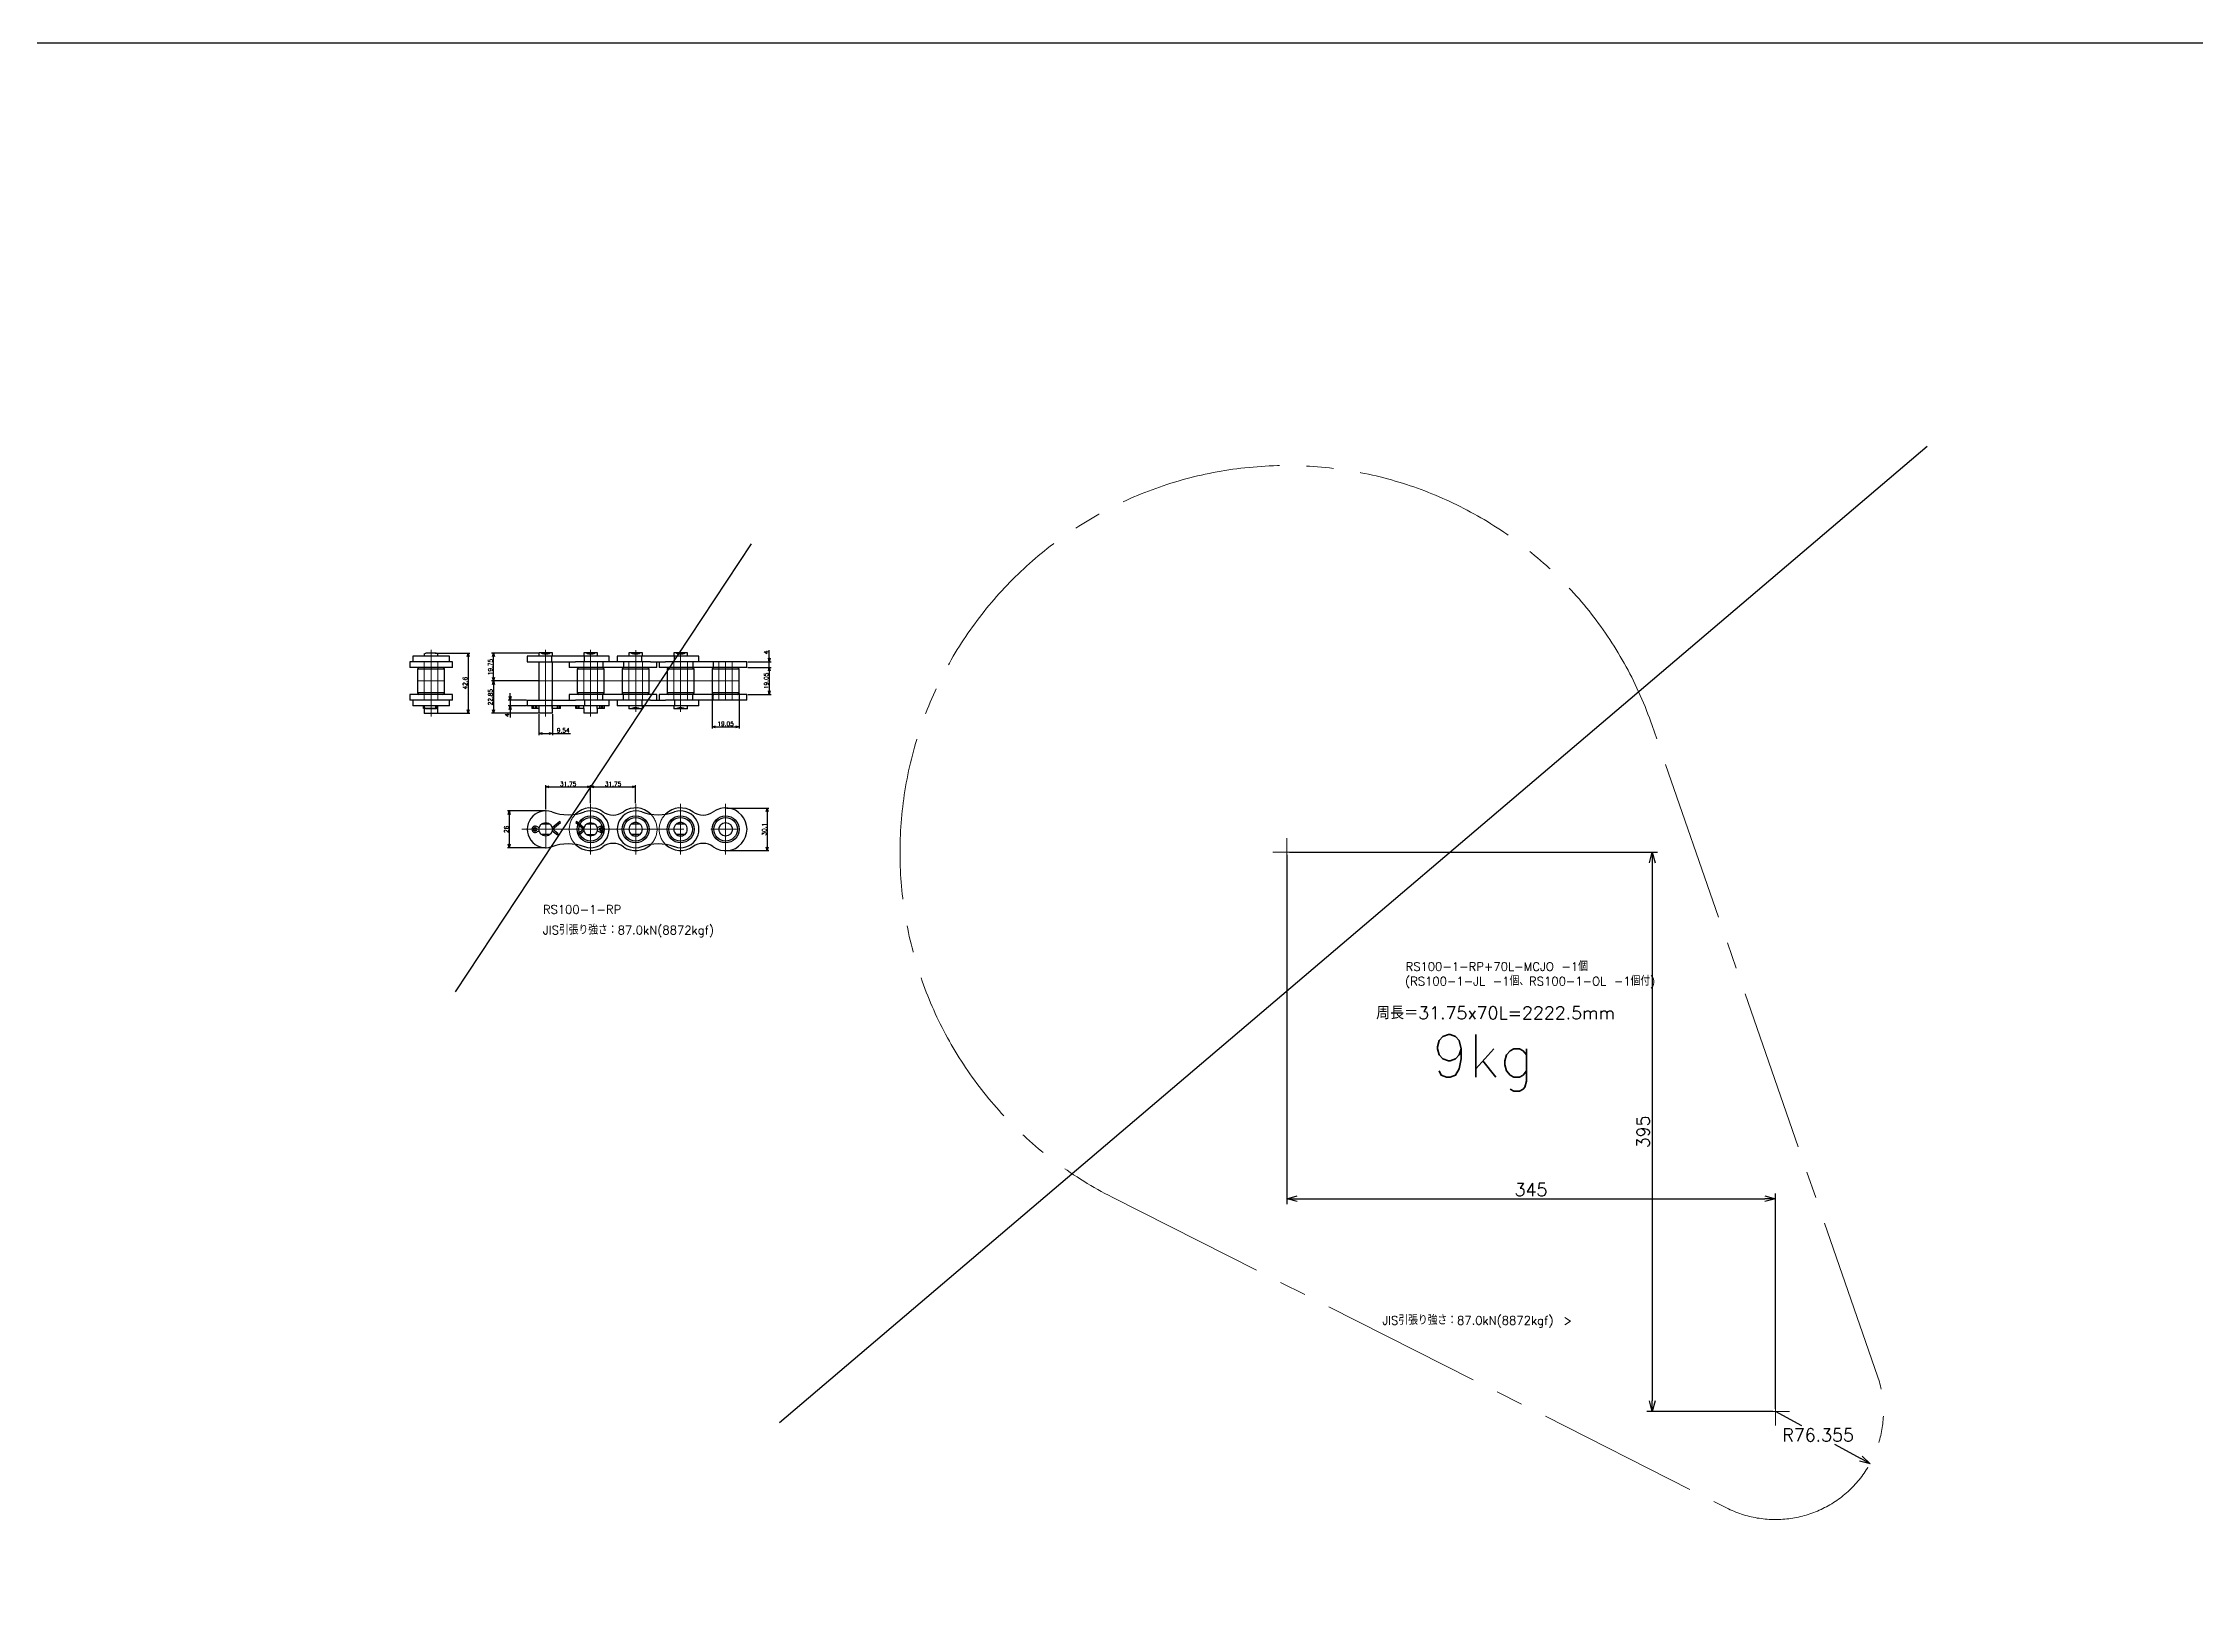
# Model space of a CAD drawing. Header units: millimetres. Extents: x -16130 to 36813, y -8099 to 27484.
# Drawn here: x -6603 to -5082, y 18422 to 19527 of the extents above; entities that cross this region are included whole.
import ezdxf

# ---------------------------------------------------------------- set-up
doc = ezdxf.new("R2010")
doc.units = ezdxf.units.MM
doc.header["$LTSCALE"] = 6
doc.header["$PDMODE"] = 99
doc.header["$PDSIZE"] = 1
doc.linetypes.add('CENTER2', pattern=[28.575, 19.05, -3.175, 3.175, -3.175])
doc.linetypes.add('HIDDEN', pattern=[9.525, 6.35, -3.175])
for name, color, linetype, lineweight in [('04_HIDDEN', 2, 'HIDDEN', 13), ('05_CENTER', 4, 'CENTER2', 13), ('08_DIM', 3, 'Continuous', 13)]:
    doc.layers.add(name, color=color, linetype=linetype, lineweight=lineweight)
doc.layers.add('10_DRAFT', color=8, linetype='Continuous', lineweight=0, plot=False)
doc.styles.add('KSS_TXT', font='txt.shx', dxfattribs={"bigfont": 'extfont2.shx'})
doc.dimstyles.new('KSS_DIM', dxfattribs={"dimtxt": 3, "dimasz": 2.5, "dimexe": 1.25, "dimexo": 0.625, "dimtad": 1, "dimdsep": 46, "dimtxsty": 'KSS_TXT', "dimblk": 'OPEN30', "dimcen": 0, "dimazin": 2, "dimtfac": 0.75, "dimtmove": 0, "dimatfit": 3, "dimldrblk": 'OPEN30', "dimfxl": 1, "dimtolj": 1, "dimarcsym": 0})
doc.dimstyles.new('KSS_DIM$4', dxfattribs={"dimtxt": 3, "dimasz": 2.5, "dimexe": 1.25, "dimexo": 0.625, "dimtad": 1, "dimtih": 1, "dimtoh": 1, "dimdsep": 46, "dimtxsty": 'KSS_TXT', "dimblk": 'OPEN30', "dimcen": 0, "dimse1": 1, "dimazin": 2, "dimtfac": 0.75, "dimtofl": 0, "dimtmove": 0, "dimatfit": 3, "dimldrblk": 'OPEN30', "dimfxl": 1, "dimtolj": 1, "dimarcsym": 0})

# ---------------------------------------------------------------- blocks, each defined once
blk = doc.blocks.new('_Open30')
at = {"color": 0, "linetype": 'ByBlock', "lineweight": -2}
for p, q in [((-1, 0.27), (0, 0)), ((0, 0), (-1, -0.27)), ((0, 0), (-1, 0))]:
    blk.add_line(p, q, dxfattribs=at)
blk = doc.blocks.new('*D1811')
at = {"layer": '08_DIM', "color": 0, "lineweight": -2, "transparency": 16777216}
for p, q in [((-5722.7, 18955.4), (-5462.8, 18955.4)), ((-5466.5, 18947.9), (-5466.5, 18567.9)), ((-5381.4, 18560.4), (-5470.3, 18560.4))]:
    blk.add_line(p, q, dxfattribs=at)
at = {"layer": 'Defpoints', "color": 0, "transparency": 16777216}
for p in [(-5724.6, 18955.4), (-5466.5, 18560.4), (-5379.6, 18560.4)]:
    blk.add_point(p, dxfattribs=at)
at = {"layer": '08_DIM', "color": 0, "lineweight": -2, "transparency": 16777216, "xscale": 7.5, "yscale": 7.5, "zscale": 7.5}
for p, rotation in [((-5466.5, 18955.4), 90), ((-5466.5, 18560.4), 270)]:
    blk.add_blockref('_Open30', p, dxfattribs=dict(at, rotation=rotation))
at = {"layer": '08_DIM', "color": 0, "transparency": 16777216, "insert": (-5472.9, 18757.9), "char_height": 9, "attachment_point": 5, "rotation": 90, "style": 'KSS_TXT'}
blk.add_mtext('\\A1;395', dxfattribs=at)
blk = doc.blocks.new('*D1812')
at = {"layer": '08_DIM', "color": 0, "lineweight": -2, "transparency": 16777216}
for p, q in [((-5724.6, 18953.5), (-5724.6, 18706.9)), ((-5717.1, 18710.7), (-5387.1, 18710.7)), ((-5379.6, 18562.3), (-5379.6, 18714.4))]:
    blk.add_line(p, q, dxfattribs=at)
at = {"layer": 'Defpoints', "color": 0, "transparency": 16777216}
for p in [(-5724.6, 18955.4), (-5379.6, 18710.7), (-5379.6, 18560.4)]:
    blk.add_point(p, dxfattribs=at)
at = {"layer": '08_DIM', "color": 0, "lineweight": -2, "transparency": 16777216, "xscale": 7.5, "yscale": 7.5, "zscale": 7.5, "rotation": 180}
blk.add_blockref('_Open30', (-5724.6, 18710.7), dxfattribs=at)
at = {"layer": '08_DIM', "color": 0, "lineweight": -2, "transparency": 16777216, "xscale": 7.5, "yscale": 7.5, "zscale": 7.5}
blk.add_blockref('_Open30', (-5379.6, 18710.7), dxfattribs=at)
at = {"layer": '08_DIM', "color": 0, "transparency": 16777216, "insert": (-5552.1, 18717.1), "char_height": 9, "attachment_point": 5, "style": 'KSS_TXT'}
blk.add_mtext('\\A1;345', dxfattribs=at)
blk = doc.blocks.new('A$C019B11C5_1_1')
at = {"color": 0}
blk.add_lwpolyline([(-123.3, -243.6), (310.5, -463.1, 0.674199), (417.1, -370), (258, 89.4, 1.483241)], format="xyb", close=True, dxfattribs=at)
at = {"layer": '10_DRAFT'}
for p, q in [((-9.9, 0), (9.9, 0)), ((0, 9.9), (0, -9.9)), ((335.1, -395), (354.9, -395)), ((345, -385.1), (345, -404.9))]:
    blk.add_line(p, q, dxfattribs=at)
blk = doc.blocks.new('*D2188')
at = {"layer": '08_DIM', "color": 0, "lineweight": -2, "transparency": 16777216}
for p, q in [((-6261.4, 19062.8), (-6274.2, 19062.8)), ((-6261.4, 19058.8), (-6274.2, 19058.8)), ((-6272.9, 19065.3), (-6272.9, 19067.8)), ((-6272.9, 19062.8), (-6272.9, 19058.8)), ((-6272.9, 19058.8), (-6272.9, 19050.6)), ((-6272.9, 19056.3), (-6272.9, 19053.8))]:
    blk.add_line(p, q, dxfattribs=at)
at = {"layer": 'Defpoints', "color": 0, "transparency": 16777216}
for p in [(-6272.9, 19058.8), (-6260.8, 19062.8), (-6260.8, 19058.8)]:
    blk.add_point(p, dxfattribs=at)
at = {"layer": '08_DIM', "color": 0, "lineweight": -2, "transparency": 16777216, "xscale": 2.5, "yscale": 2.5, "zscale": 2.5}
for p, rotation in [((-6272.9, 19062.8), 270), ((-6272.9, 19058.8), 90)]:
    blk.add_blockref('_Open30', p, dxfattribs=dict(at, rotation=rotation))
at = {"layer": '08_DIM', "color": 0, "transparency": 16777216, "insert": (-6275, 19052.2), "char_height": 3, "attachment_point": 5, "rotation": 90, "style": 'KSS_TXT'}
blk.add_mtext('\\A1;4', dxfattribs=at)
blk = doc.blocks.new('*D2189')
at = {"layer": '08_DIM', "color": 0, "lineweight": -2, "transparency": 16777216}
for p, q in [((-6253.2, 19076.4), (-6286, 19076.4)), ((-6284.7, 19073.9), (-6284.7, 19056)), ((-6253.2, 19053.5), (-6286, 19053.5))]:
    blk.add_line(p, q, dxfattribs=at)
at = {"layer": 'Defpoints', "color": 0, "transparency": 16777216}
for p in [(-6252.6, 19076.4), (-6284.7, 19053.5), (-6252.6, 19053.5)]:
    blk.add_point(p, dxfattribs=at)
at = {"layer": '08_DIM', "color": 0, "lineweight": -2, "transparency": 16777216, "xscale": 2.5, "yscale": 2.5, "zscale": 2.5}
for p, rotation in [((-6284.7, 19076.4), 90), ((-6284.7, 19053.5), 270)]:
    blk.add_blockref('_Open30', p, dxfattribs=dict(at, rotation=rotation))
at = {"layer": '08_DIM', "color": 0, "transparency": 16777216, "insert": (-6286.8, 19064.9), "char_height": 3, "attachment_point": 5, "rotation": 90, "style": 'KSS_TXT'}
blk.add_mtext('\\A1;22.85', dxfattribs=at)
blk = doc.blocks.new('*D2190')
at = {"layer": '08_DIM', "color": 0, "lineweight": -2, "transparency": 16777216}
for p, q in [((-6253.2, 19096.1), (-6286, 19096.1)), ((-6284.7, 19078.9), (-6284.7, 19093.6)), ((-6285.3, 19076.4), (-6286, 19076.4))]:
    blk.add_line(p, q, dxfattribs=at)
at = {"layer": 'Defpoints', "color": 0, "transparency": 16777216}
for p in [(-6284.7, 19096.1), (-6252.6, 19096.1), (-6284.7, 19076.4)]:
    blk.add_point(p, dxfattribs=at)
at = {"layer": '08_DIM', "color": 0, "lineweight": -2, "transparency": 16777216, "xscale": 2.5, "yscale": 2.5, "zscale": 2.5}
for p, rotation in [((-6284.7, 19096.1), 90), ((-6284.7, 19076.4), 270)]:
    blk.add_blockref('_Open30', p, dxfattribs=dict(at, rotation=rotation))
at = {"layer": '08_DIM', "color": 0, "transparency": 16777216, "insert": (-6286.8, 19086.2), "char_height": 3, "attachment_point": 5, "rotation": 90, "style": 'KSS_TXT'}
blk.add_mtext('\\A1;19.75', dxfattribs=at)
blk = doc.blocks.new('*D2191')
at = {"layer": '08_DIM', "color": 0, "lineweight": -2, "transparency": 16777216}
for p, q in [((-6325.9, 19096.1), (-6301.4, 19096.1)), ((-6302.6, 19093.6), (-6302.6, 19056)), ((-6324.7, 19053.5), (-6301.4, 19053.5))]:
    blk.add_line(p, q, dxfattribs=at)
at = {"layer": 'Defpoints', "color": 0, "transparency": 16777216}
for p in [(-6326.5, 19096.1), (-6325.3, 19053.5), (-6302.6, 19053.5)]:
    blk.add_point(p, dxfattribs=at)
at = {"layer": '08_DIM', "color": 0, "lineweight": -2, "transparency": 16777216, "xscale": 2.5, "yscale": 2.5, "zscale": 2.5}
for p, rotation in [((-6302.6, 19096.1), 90), ((-6302.6, 19053.5), 270)]:
    blk.add_blockref('_Open30', p, dxfattribs=dict(at, rotation=rotation))
at = {"layer": '08_DIM', "color": 0, "transparency": 16777216, "insert": (-6304.7, 19074.8), "char_height": 3, "attachment_point": 5, "rotation": 90, "style": 'KSS_TXT'}
blk.add_mtext('\\A1;42.6', dxfattribs=at)
blk = doc.blocks.new('*D2192')
at = {"layer": '08_DIM', "color": 0, "lineweight": -2, "transparency": 16777216}
for p, q in [((-6105.1, 19085.9), (-6088.7, 19085.9)), ((-6089.9, 19083.4), (-6089.9, 19069.3)), ((-6105.1, 19066.8), (-6088.7, 19066.8))]:
    blk.add_line(p, q, dxfattribs=at)
at = {"layer": 'Defpoints', "color": 0, "transparency": 16777216}
for p in [(-6105.8, 19085.9), (-6105.8, 19066.8), (-6089.9, 19066.8)]:
    blk.add_point(p, dxfattribs=at)
at = {"layer": '08_DIM', "color": 0, "lineweight": -2, "transparency": 16777216, "xscale": 2.5, "yscale": 2.5, "zscale": 2.5}
for p, rotation in [((-6089.9, 19085.9), 90), ((-6089.9, 19066.8), 270)]:
    blk.add_blockref('_Open30', p, dxfattribs=dict(at, rotation=rotation))
at = {"layer": '08_DIM', "color": 0, "transparency": 16777216, "insert": (-6092.1, 19076.4), "char_height": 3, "attachment_point": 5, "rotation": 90, "style": 'KSS_TXT'}
blk.add_mtext('\\A1;19.05', dxfattribs=at)
blk = doc.blocks.new('*D2193')
at = {"layer": '08_DIM', "color": 0, "lineweight": -2, "transparency": 16777216}
for p, q in [((-6105.1, 19089.9), (-6088.7, 19089.9)), ((-6105.1, 19085.9), (-6088.7, 19085.9)), ((-6089.9, 19089.9), (-6089.9, 19098.1)), ((-6089.9, 19092.4), (-6089.9, 19094.9)), ((-6089.9, 19085.9), (-6089.9, 19089.9)), ((-6089.9, 19083.4), (-6089.9, 19080.9))]:
    blk.add_line(p, q, dxfattribs=at)
at = {"layer": 'Defpoints', "color": 0, "transparency": 16777216}
for p in [(-6105.8, 19089.9), (-6105.8, 19085.9), (-6089.9, 19089.9)]:
    blk.add_point(p, dxfattribs=at)
at = {"layer": '08_DIM', "color": 0, "lineweight": -2, "transparency": 16777216, "xscale": 2.5, "yscale": 2.5, "zscale": 2.5}
for p, rotation in [((-6089.9, 19089.9), 270), ((-6089.9, 19085.9), 90)]:
    blk.add_blockref('_Open30', p, dxfattribs=dict(at, rotation=rotation))
at = {"layer": '08_DIM', "color": 0, "transparency": 16777216, "insert": (-6092.1, 19096.5), "char_height": 3, "attachment_point": 5, "rotation": 90, "style": 'KSS_TXT'}
blk.add_mtext('\\A1;4', dxfattribs=at)
blk = doc.blocks.new('*D2194')
at = {"layer": '08_DIM', "color": 0, "lineweight": -2, "transparency": 16777216}
for p, q in [((-6130.3, 19067.4), (-6130.3, 19042.7)), ((-6111.3, 19067.4), (-6111.3, 19042.7)), ((-6127.8, 19044), (-6113.8, 19044))]:
    blk.add_line(p, q, dxfattribs=at)
at = {"layer": 'Defpoints', "color": 0, "transparency": 16777216}
for p in [(-6130.3, 19068), (-6111.3, 19068), (-6111.3, 19044)]:
    blk.add_point(p, dxfattribs=at)
at = {"layer": '08_DIM', "color": 0, "lineweight": -2, "transparency": 16777216, "xscale": 2.5, "yscale": 2.5, "zscale": 2.5, "rotation": 180}
blk.add_blockref('_Open30', (-6130.3, 19044), dxfattribs=at)
at = {"layer": '08_DIM', "color": 0, "lineweight": -2, "transparency": 16777216, "xscale": 2.5, "yscale": 2.5, "zscale": 2.5}
blk.add_blockref('_Open30', (-6111.3, 19044), dxfattribs=at)
at = {"layer": '08_DIM', "color": 0, "transparency": 16777216, "insert": (-6120.8, 19046.1), "char_height": 3, "attachment_point": 5, "style": 'KSS_TXT'}
blk.add_mtext('\\A1;19.05', dxfattribs=at)
blk = doc.blocks.new('*D2195')
at = {"layer": '08_DIM', "color": 0, "lineweight": -2, "transparency": 16777216}
for p, q in [((-6247.8, 18985.9), (-6247.8, 19002.7)), ((-6245.3, 19001.5), (-6218.6, 19001.5)), ((-6216.1, 18990.1), (-6216.1, 19002.7))]:
    blk.add_line(p, q, dxfattribs=at)
at = {"layer": 'Defpoints', "color": 0, "transparency": 16777216}
for p in [(-6216.1, 19001.5), (-6247.8, 18985.2), (-6216.1, 18989.5)]:
    blk.add_point(p, dxfattribs=at)
at = {"layer": '08_DIM', "color": 0, "lineweight": -2, "transparency": 16777216, "xscale": 2.5, "yscale": 2.5, "zscale": 2.5, "rotation": 180}
blk.add_blockref('_Open30', (-6247.8, 19001.5), dxfattribs=at)
at = {"layer": '08_DIM', "color": 0, "lineweight": -2, "transparency": 16777216, "xscale": 2.5, "yscale": 2.5, "zscale": 2.5}
blk.add_blockref('_Open30', (-6216.1, 19001.5), dxfattribs=at)
at = {"layer": '08_DIM', "color": 0, "transparency": 16777216, "insert": (-6231.9, 19003.6), "char_height": 3, "attachment_point": 5, "style": 'KSS_TXT'}
blk.add_mtext('\\A1;31.75', dxfattribs=at)
blk = doc.blocks.new('*D2196')
at = {"layer": '08_DIM', "color": 0, "lineweight": -2, "transparency": 16777216}
for p, q in [((-6216.1, 18990.1), (-6216.1, 19002.7)), ((-6213.6, 19001.5), (-6186.8, 19001.5)), ((-6184.3, 18990.1), (-6184.3, 19002.7))]:
    blk.add_line(p, q, dxfattribs=at)
at = {"layer": 'Defpoints', "color": 0, "transparency": 16777216}
for p in [(-6184.3, 19001.5), (-6216.1, 18989.5), (-6184.3, 18989.5)]:
    blk.add_point(p, dxfattribs=at)
at = {"layer": '08_DIM', "color": 0, "lineweight": -2, "transparency": 16777216, "xscale": 2.5, "yscale": 2.5, "zscale": 2.5, "rotation": 180}
blk.add_blockref('_Open30', (-6216.1, 19001.5), dxfattribs=at)
at = {"layer": '08_DIM', "color": 0, "lineweight": -2, "transparency": 16777216, "xscale": 2.5, "yscale": 2.5, "zscale": 2.5}
blk.add_blockref('_Open30', (-6184.3, 19001.5), dxfattribs=at)
at = {"layer": '08_DIM', "color": 0, "transparency": 16777216, "insert": (-6200.2, 19003.6), "char_height": 3, "attachment_point": 5, "style": 'KSS_TXT'}
blk.add_mtext('\\A1;31.75', dxfattribs=at)
blk = doc.blocks.new('*D2197')
at = {"layer": '08_DIM', "color": 0, "lineweight": -2, "transparency": 16777216}
for p, q in [((-6248.4, 18984.6), (-6274.8, 18984.6)), ((-6273.5, 18982.1), (-6273.5, 18961.1)), ((-6248.4, 18958.6), (-6274.8, 18958.6))]:
    blk.add_line(p, q, dxfattribs=at)
at = {"layer": 'Defpoints', "color": 0, "transparency": 16777216}
for p in [(-6247.8, 18984.6), (-6273.5, 18958.6), (-6247.8, 18958.6)]:
    blk.add_point(p, dxfattribs=at)
at = {"layer": '08_DIM', "color": 0, "lineweight": -2, "transparency": 16777216, "xscale": 2.5, "yscale": 2.5, "zscale": 2.5}
for p, rotation in [((-6273.5, 18984.6), 90), ((-6273.5, 18958.6), 270)]:
    blk.add_blockref('_Open30', p, dxfattribs=dict(at, rotation=rotation))
at = {"layer": '08_DIM', "color": 0, "transparency": 16777216, "insert": (-6275.6, 18971.6), "char_height": 3, "attachment_point": 5, "rotation": 90, "style": 'KSS_TXT'}
blk.add_mtext('\\A1;26', dxfattribs=at)
blk = doc.blocks.new('*D2198')
at = {"layer": '08_DIM', "color": 0, "lineweight": -2, "transparency": 16777216}
for p, q in [((-6120.2, 18986.6), (-6090.2, 18986.6)), ((-6091.4, 18984.1), (-6091.4, 18959)), ((-6120.2, 18956.5), (-6090.2, 18956.5))]:
    blk.add_line(p, q, dxfattribs=at)
at = {"layer": 'Defpoints', "color": 0, "transparency": 16777216}
for p in [(-6120.8, 18986.6), (-6120.8, 18956.5), (-6091.4, 18956.5)]:
    blk.add_point(p, dxfattribs=at)
at = {"layer": '08_DIM', "color": 0, "lineweight": -2, "transparency": 16777216, "xscale": 2.5, "yscale": 2.5, "zscale": 2.5}
for p, rotation in [((-6091.4, 18986.6), 90), ((-6091.4, 18956.5), 270)]:
    blk.add_blockref('_Open30', p, dxfattribs=dict(at, rotation=rotation))
at = {"layer": '08_DIM', "color": 0, "transparency": 16777216, "insert": (-6093.5, 18971.6), "char_height": 3, "attachment_point": 5, "rotation": 90, "style": 'KSS_TXT'}
blk.add_mtext('\\A1;30.1', dxfattribs=at)
blk = doc.blocks.new('*D2199')
at = {"layer": '08_DIM', "color": 0, "lineweight": -2, "transparency": 16777216}
for p, q in [((-6252.6, 19052.9), (-6252.6, 19038.1)), ((-6243, 19052.9), (-6243, 19038.1)), ((-6250.1, 19039.3), (-6245.5, 19039.3)), ((-6243, 19039.3), (-6230.3, 19039.3))]:
    blk.add_line(p, q, dxfattribs=at)
at = {"layer": 'Defpoints', "color": 0, "transparency": 16777216}
for p in [(-6252.6, 19053.5), (-6243, 19053.5), (-6243, 19039.3)]:
    blk.add_point(p, dxfattribs=at)
at = {"layer": '08_DIM', "color": 0, "lineweight": -2, "transparency": 16777216, "xscale": 2.5, "yscale": 2.5, "zscale": 2.5, "rotation": 180}
blk.add_blockref('_Open30', (-6252.6, 19039.3), dxfattribs=at)
at = {"layer": '08_DIM', "color": 0, "lineweight": -2, "transparency": 16777216, "xscale": 2.5, "yscale": 2.5, "zscale": 2.5}
blk.add_blockref('_Open30', (-6243, 19039.3), dxfattribs=at)
at = {"layer": '08_DIM', "color": 0, "transparency": 16777216, "insert": (-6235.4, 19041.4), "char_height": 3, "attachment_point": 5, "style": 'KSS_TXT'}
blk.add_mtext('\\A1;9.54', dxfattribs=at)
blk = doc.blocks.new('RS100-1a_1_1')
at = {"color": 0}
for p, q in [((-44.8, 17.5), (-44.8, 13.5)), ((13, 17.5), (-44.8, 17.5)), ((-36.5, 19.8), (-36.5, 17.5)), ((-27, 19.8), (-36.5, 19.8)), ((-34.9, 19.8), (-34.6, 19.6)), ((-34.6, 19.6), (-34.2, 19.5)), ((-34.2, 19.5), (-33.9, 19.3)), ((-33.9, 19.3), (-33.5, 19.3)), ((-33.5, 19.3), (-33.1, 19.2)), ((-33.1, 19.2), (-32.7, 19.1)), ((-32.7, 19.1), (-32.3, 19.1)), ((-32.3, 19.1), (-31.9, 19.1)), ((-31.9, 19.1), (-31.5, 19.1)), ((-31.5, 19.1), (-31, 19.1)), ((-31, 19.1), (-30.6, 19.1)), ((-30.6, 19.1), (-30.2, 19.2)), ((-30.2, 19.2), (-29.8, 19.3)), ((-29.8, 19.3), (-29.5, 19.4)), ((-29.5, 19.4), (-29.1, 19.5)), ((-29.1, 19.5), (-28.8, 19.7)), ((-28.8, 19.7), (-28.6, 19.8)), ((-27.4, 13.5), (-27.4, 17.5)), ((-27, 17.5), (-27, 19.8)), ((4.8, 19.8), (-4.8, 19.8)), ((-4.8, 19.8), (-4.8, 17.5)), ((-4.3, 13.5), (-4.3, 17.5)), ((-3.2, 19.8), (-2.8, 19.6)), ((-2.8, 19.6), (-2.5, 19.5)), ((-2.5, 19.5), (-2.1, 19.3)), ((-2.1, 19.3), (-1.7, 19.3)), ((-1.7, 19.3), (-1.3, 19.2)), ((-1.3, 19.2), (-0.9, 19.1)), ((-0.9, 19.1), (-0.5, 19.1)), ((-0.5, 19.1), (-0.1, 19.1)), ((-0.1, 19.1), (0.3, 19.1)), ((0.3, 19.1), (0.7, 19.1)), ((0.7, 19.1), (1.1, 19.1)), ((1.1, 19.1), (1.5, 19.2)), ((1.5, 19.2), (1.9, 19.3)), ((1.9, 19.3), (2.3, 19.4)), ((2.3, 19.4), (2.6, 19.5)), ((2.6, 19.5), (3, 19.7)), ((3, 19.7), (3.2, 19.8)), ((4.8, 17.5), (4.8, 19.8)), ((13, 13.5), (13, 17.5)), ((18.8, 17.5), (18.8, 13.5)), ((76.5, 17.5), (18.8, 17.5)), ((27, 19.8), (27, 17.5)), ((36.5, 19.8), (27, 19.8)), ((28.6, 19.8), (28.9, 19.6)), ((28.9, 19.6), (29.3, 19.5)), ((29.3, 19.5), (29.6, 19.3)), ((29.6, 19.3), (30, 19.3)), ((30, 19.3), (30.4, 19.2)), ((30.4, 19.2), (30.8, 19.1)), ((30.8, 19.1), (31.2, 19.1)), ((31.2, 19.1), (31.6, 19.1)), ((31.6, 19.1), (32, 19.1)), ((32, 19.1), (32.5, 19.1)), ((32.5, 19.1), (32.9, 19.1)), ((32.9, 19.1), (33.3, 19.2)), ((33.3, 19.2), (33.7, 19.3)), ((33.7, 19.3), (34, 19.4)), ((34, 19.4), (34.4, 19.5)), ((34.4, 19.5), (34.7, 19.7)), ((34.7, 19.7), (34.9, 19.8)), ((36.1, 13.5), (36.1, 17.5)), ((36.5, 17.5), (36.5, 19.8)), ((68.3, 19.8), (58.7, 19.8)), ((58.7, 19.8), (58.7, 17.5)), ((59.2, 13.5), (59.2, 17.5)), ((60.3, 19.8), (60.7, 19.6)), ((60.7, 19.6), (61, 19.5)), ((61, 19.5), (61.4, 19.3)), ((61.4, 19.3), (61.8, 19.3)), ((61.8, 19.3), (62.2, 19.2)), ((62.2, 19.2), (62.6, 19.1)), ((62.6, 19.1), (63, 19.1)), ((63, 19.1), (63.4, 19.1)), ((63.4, 19.1), (63.8, 19.1)), ((63.8, 19.1), (64.2, 19.1)), ((64.2, 19.1), (64.6, 19.1)), ((64.6, 19.1), (65, 19.2)), ((65, 19.2), (65.4, 19.3)), ((65.4, 19.3), (65.8, 19.4)), ((65.8, 19.4), (66.1, 19.5)), ((66.1, 19.5), (66.5, 19.7)), ((66.5, 19.7), (66.7, 19.8)), ((68.3, 17.5), (68.3, 19.8)), ((76.5, 13.5), (76.5, 17.5)), ((-44.8, 13.5), (-10.6, 13.5)), ((-36.5, 13.5), (-36.5, -13.5)), ((-27, -13.5), (-27, 13.5)), ((-15.1, 13.5), (-15.1, 9.5)), ((46.8, 9.5), (-15.1, 9.5)), ((42.3, 13.5), (-10.6, 13.5)), ((-9.5, 8.3), (-9.5, -8.3)), ((9.5, 8.3), (-9.5, 8.3)), ((8.7, 13.5), (8.7, 9.5)), ((9.5, -8.3), (9.5, 8.3)), ((41.3, 8.3), (22.2, 8.3)), ((22.2, 8.3), (22.2, -8.3)), ((23.1, 13.5), (23.1, 9.5)), ((41.3, -8.3), (41.3, 8.3)), ((42.3, 13.5), (52.9, 13.5)), ((46.8, 9.5), (46.8, 13.5)), ((48.4, 13.5), (48.4, 9.5)), ((110.3, 9.5), (48.4, 9.5)), ((110.3, 13.5), (52.9, 13.5)), ((73, 8.3), (54, 8.3)), ((54, 8.3), (54, -8.3)), ((72.2, 13.5), (72.2, 9.5)), ((73, -8.3), (73, 8.3)), ((104.8, 8.3), (85.7, 8.3)), ((85.7, 8.3), (85.7, -8.3)), ((86.6, 13.5), (86.6, 9.5)), ((104.8, -8.3), (104.8, 8.3)), ((110.3, 9.5), (110.3, 13.5)), ((-44.8, -13.5), (-10.6, -13.5)), ((-44.8, -13.5), (-44.8, -17.5)), ((-27.4, -13.5), (-27.4, -17.5)), ((-15.1, -9.5), (-15.1, -13.5)), ((46.8, -9.5), (-15.1, -9.5)), ((42.3, -13.5), (-10.6, -13.5)), ((9.5, -8.3), (-9.5, -8.3)), ((-4.3, -13.5), (-4.3, -17.5)), ((8.7, -13.5), (8.7, -9.5)), ((13, -17.5), (13, -13.5)), ((18.8, -13.5), (18.8, -17.5)), ((41.3, -8.3), (22.2, -8.3)), ((23.1, -13.5), (23.1, -9.5)), ((36.1, -13.5), (36.1, -17.5)), ((42.3, -13.5), (52.9, -13.5)), ((46.8, -13.5), (46.8, -9.5)), ((48.4, -9.5), (48.4, -13.5)), ((110.3, -9.5), (48.4, -9.5)), ((110.3, -13.5), (52.9, -13.5)), ((73, -8.3), (54, -8.3)), ((59.2, -13.5), (59.2, -17.5)), ((72.2, -13.5), (72.2, -9.5)), ((76.5, -17.5), (76.5, -13.5)), ((104.8, -8.3), (85.7, -8.3)), ((86.6, -13.5), (86.6, -9.5)), ((110.3, -13.5), (110.3, -9.5)), ((13, -17.5), (-44.8, -17.5)), ((-41.5, -17.5), (-41.5, -19.5)), ((-36.4, -19.5), (-41.5, -19.5)), ((-40.5, -17.5), (-40.5, -19.5)), ((-39.2, -17.4), (-39.2, -19.6)), ((-38.1, -19.5), (-38.1, -17.5)), ((-38, -19.5), (-38, -17.5)), ((-36.5, -19.5), (-36.5, -22.8)), ((-27, -22.8), (-36.5, -22.8)), ((-36.4, -19.5), (-36.4, -17.5)), ((-27.1, -19.5), (-27.1, -17.5)), ((-21.3, -19.5), (-27.1, -19.5)), ((-27, -19.5), (-27, -17.5)), ((-27, -22.8), (-27, -19.5)), ((-23.5, -19.5), (-23.5, -17.5)), ((-23, -19.5), (-23, -17.5)), ((-21.8, -19.5), (-21.8, -17.5)), ((-21.3, -19.5), (-21.3, -17.5)), ((-10.4, -19.5), (-10.4, -17.5)), ((-4.7, -19.5), (-10.4, -19.5)), ((-9.9, -19.5), (-9.9, -17.5)), ((-8.8, -19.5), (-8.8, -17.5)), ((-8.2, -19.5), (-8.2, -17.5)), ((-4.8, -19.5), (-4.8, -17.5)), ((-4.8, -19.5), (-4.8, -22.8)), ((4.8, -22.8), (-4.8, -22.8)), ((-4.7, -19.5), (-4.7, -17.5)), ((4.7, -19.5), (4.7, -17.5)), ((9.7, -19.5), (4.7, -19.5)), ((4.8, -22.8), (4.8, -19.5)), ((6.2, -17.5), (6.2, -19.5)), ((6.4, -19.5), (6.4, -17.5)), ((7.5, -17.4), (7.5, -19.6)), ((8.7, -19.5), (8.7, -17.5)), ((9.7, -19.5), (9.7, -17.5)), ((76.5, -17.5), (18.8, -17.5)), ((27, -17.5), (27, -19.8)), ((36.5, -19.8), (27, -19.8)), ((28.8, -19.7), (28.6, -19.8)), ((29.1, -19.5), (28.8, -19.7)), ((29.5, -19.4), (29.1, -19.5)), ((29.8, -19.3), (29.5, -19.4)), ((30.2, -19.2), (29.8, -19.3)), ((30.6, -19.1), (30.2, -19.2)), ((31, -19.1), (30.6, -19.1)), ((31.5, -19.1), (31, -19.1)), ((31.9, -19.1), (31.5, -19.1)), ((32.3, -19.1), (31.9, -19.1)), ((32.7, -19.1), (32.3, -19.1)), ((33.1, -19.2), (32.7, -19.1)), ((33.5, -19.3), (33.1, -19.2)), ((33.9, -19.3), (33.5, -19.3)), ((34.2, -19.5), (33.9, -19.3)), ((34.6, -19.6), (34.2, -19.5)), ((34.9, -19.8), (34.6, -19.6)), ((36.5, -19.8), (36.5, -17.5)), ((58.7, -17.5), (58.7, -19.8)), ((68.3, -19.8), (58.7, -19.8)), ((60.5, -19.7), (60.3, -19.8)), ((60.9, -19.5), (60.5, -19.7)), ((61.2, -19.4), (60.9, -19.5)), ((61.6, -19.3), (61.2, -19.4)), ((62, -19.2), (61.6, -19.3)), ((62.4, -19.1), (62, -19.2)), ((62.8, -19.1), (62.4, -19.1)), ((63.2, -19.1), (62.8, -19.1)), ((63.6, -19.1), (63.2, -19.1)), ((64, -19.1), (63.6, -19.1)), ((64.4, -19.1), (64, -19.1)), ((64.8, -19.2), (64.4, -19.1)), ((65.2, -19.3), (64.8, -19.2)), ((65.6, -19.3), (65.2, -19.3)), ((66, -19.5), (65.6, -19.3)), ((66.3, -19.6), (66, -19.5)), ((66.7, -19.8), (66.3, -19.6)), ((68.3, -19.8), (68.3, -17.5))]:
    blk.add_line(p, q, dxfattribs=at)
for centre, start, end in [((-8.3, 8.3), 90, 180), ((8.3, 8.3), 0, 90), ((23.4, 8.3), 90, 180), ((40.1, 8.3), 0, 90), ((55.2, 8.3), 90, 180), ((71.8, 8.3), 0, 90), ((86.9, 8.3), 90, 180), ((103.6, 8.3), 0, 90), ((-8.3, -8.3), 180, 270), ((8.3, -8.3), 270, 0), ((23.4, -8.3), 180, 270), ((40.1, -8.3), 270, 0), ((55.2, -8.3), 180, 270), ((71.8, -8.3), 270, 0), ((86.9, -8.3), 180, 270), ((103.6, -8.3), 270, 360)]:
    blk.add_arc(centre, 1.18, start, end, dxfattribs=at)
at = {"layer": '04_HIDDEN', "color": 0}
for p, q in [((-4.8, 13.5), (-4.8, -13.5)), ((4.8, -13.5), (4.8, 13.5)), ((27, 13.5), (27, -13.5)), ((36.5, -13.5), (36.5, 13.5)), ((58.7, 13.5), (58.7, -13.5)), ((68.3, -13.5), (68.3, 13.5)), ((90.5, 13.5), (90.5, -13.5)), ((100, -13.5), (100, 13.5))]:
    blk.add_line(p, q, dxfattribs=at)
at = {"layer": '05_CENTER', "color": 0}
for p, q in [((-31.8, 21.9), (-31.8, -25)), ((0, 21.9), (0, -25)), ((31.8, 21.7), (31.8, -21.7)), ((63.5, 21.7), (63.5, -21.7)), ((95.2, -13.7), (95.2, 13.7))]:
    blk.add_line(p, q, dxfattribs=at)
at = {"layer": '10_DRAFT'}
blk.add_line((-36.5, 0), (104.8, 0), dxfattribs=at)
blk = doc.blocks.new('RS100-1b_1_1')
at = {"color": 0}
for p, q in [((-39.2, -2.4), (-39.2, 2.4)), ((-36.4, 1), (-38.1, 1.9)), ((-28.6, 3.6), (-34.9, 3.6)), ((-21.8, 5.4), (-27.1, 1)), ((-27, 0), (-21.3, 4.7)), ((-23, -3.3), (-27, 0)), ((-21.3, 4.7), (-21.8, 5.4)), ((-9.9, 5.4), (-10.4, 4.7)), ((-10.4, 4.7), (-4.8, 0)), ((-4.7, 1), (-9.9, 5.4)), ((-4.8, 0), (-8.8, -3.3)), ((3.2, 3.6), (-3.2, 3.6)), ((6.4, 1.9), (4.7, 1)), ((7.5, -2.4), (7.5, 2.4)), ((28.8, 3.7), (28.6, 3.6)), ((34.9, 3.6), (28.6, 3.6)), ((29.1, 4), (28.8, 3.7)), ((29.5, 4.2), (29.1, 4)), ((29.8, 4.4), (29.5, 4.2)), ((30.2, 4.5), (29.8, 4.4)), ((30.6, 4.6), (30.2, 4.5)), ((31, 4.7), (30.6, 4.6)), ((31.5, 4.8), (31, 4.7)), ((31.9, 4.8), (31.5, 4.8)), ((32.3, 4.7), (31.9, 4.8)), ((32.7, 4.7), (32.3, 4.7)), ((33.1, 4.6), (32.7, 4.7)), ((33.5, 4.4), (33.1, 4.6)), ((33.9, 4.3), (33.5, 4.4)), ((34.2, 4.1), (33.9, 4.3)), ((34.6, 3.8), (34.2, 4.1)), ((34.9, 3.6), (34.6, 3.8)), ((60.5, 3.7), (60.3, 3.6)), ((66.7, 3.6), (60.3, 3.6)), ((60.9, 4), (60.5, 3.7)), ((61.2, 4.2), (60.9, 4)), ((61.6, 4.4), (61.2, 4.2)), ((62, 4.5), (61.6, 4.4)), ((62.4, 4.6), (62, 4.5)), ((62.8, 4.7), (62.4, 4.6)), ((63.2, 4.8), (62.8, 4.7)), ((63.6, 4.8), (63.2, 4.8)), ((64, 4.7), (63.6, 4.8)), ((64.4, 4.7), (64, 4.7)), ((64.8, 4.6), (64.4, 4.7)), ((65.2, 4.4), (64.8, 4.6)), ((65.6, 4.3), (65.2, 4.4)), ((66, 4.1), (65.6, 4.3)), ((66.3, 3.8), (66, 4.1)), ((66.7, 3.6), (66.3, 3.8)), ((-38.1, -1.9), (-36.4, -1)), ((-28.6, -3.6), (-34.9, -3.6)), ((-27.1, -1), (-23.5, -4)), ((-23.5, -4), (-23, -3.3)), ((-8.8, -3.3), (-8.2, -4)), ((-8.2, -4), (-4.7, -1)), ((-3.2, -3.6), (3.2, -3.6)), ((4.7, -1), (6.4, -1.9)), ((28.6, -3.6), (28.9, -3.8)), ((34.9, -3.6), (28.6, -3.6)), ((28.9, -3.8), (29.3, -4.1)), ((29.3, -4.1), (29.6, -4.3)), ((29.6, -4.3), (30, -4.4)), ((30, -4.4), (30.4, -4.6)), ((30.4, -4.6), (30.8, -4.7)), ((30.8, -4.7), (31.2, -4.7)), ((31.2, -4.7), (31.6, -4.8)), ((31.6, -4.8), (32, -4.8)), ((32, -4.8), (32.5, -4.7)), ((32.5, -4.7), (32.9, -4.6)), ((32.9, -4.6), (33.3, -4.5)), ((33.3, -4.5), (33.7, -4.4)), ((33.7, -4.4), (34, -4.2)), ((34, -4.2), (34.4, -4)), ((34.4, -4), (34.7, -3.7)), ((34.7, -3.7), (34.9, -3.6)), ((60.3, -3.6), (60.7, -3.8)), ((66.7, -3.6), (60.3, -3.6)), ((60.7, -3.8), (61, -4.1)), ((61, -4.1), (61.4, -4.3)), ((61.4, -4.3), (61.8, -4.4)), ((61.8, -4.4), (62.2, -4.6)), ((62.2, -4.6), (62.6, -4.7)), ((62.6, -4.7), (63, -4.7)), ((63, -4.7), (63.4, -4.8)), ((63.4, -4.8), (63.8, -4.8)), ((63.8, -4.8), (64.2, -4.7)), ((64.2, -4.7), (64.6, -4.6)), ((64.6, -4.6), (65, -4.5)), ((65, -4.5), (65.4, -4.4)), ((65.4, -4.4), (65.8, -4.2)), ((65.8, -4.2), (66.1, -4)), ((66.1, -4), (66.5, -3.7)), ((66.5, -3.7), (66.7, -3.6))]:
    blk.add_line(p, q, dxfattribs=at)
for centre, radius in [((-39.2, 0), 1.25), ((-31.7, 0), 4.77), ((0, 0), 9.53), ((0, 0), 8.34), ((0, 0), 4.77), ((7.5, 0), 1.25), ((31.8, 0), 9.52), ((31.8, 0), 8.34), ((63.5, 0), 9.53), ((63.5, 0), 8.34), ((95.3, 0), 9.52), ((95.3, 0), 8.34), ((95.3, 0), 4.77)]:
    blk.add_circle(centre, radius, dxfattribs=at)
for centre, radius, start, end in [((-31.7, 0), 13, 70.6198, 289.3802), ((-39.2, 0), 2.25, 60, 300), ((-15.9, 45.1), 34.8, 250.6198, 289.3802), ((0, 0), 15.1, 54.7578, 134.7288), ((0, 0), 13, 250.6198, 109.3802), ((7.5, 0), 2.25, 240, 120), ((15.9, 22.5), 12.5, 234.7578, 305.2422), ((31.8, 0), 13, 70.6198, 289.3802), ((31.8, 0), 15.1, 45.2712, 125.2422), ((31.8, 0), 4.77, 131.4096, 228.5904), ((31.8, 0), 4.77, 311.4096, 48.5904), ((47.6, 45.1), 34.8, 250.6198, 289.3802), ((63.5, 0), 15.1, 54.7578, 134.7288), ((63.5, 0), 4.77, 131.4096, 228.5904), ((63.5, 0), 13, 250.6198, 109.3802), ((63.5, 0), 4.77, 311.4096, 48.5904), ((79.4, 22.5), 12.5, 234.7578, 305.2422), ((95.3, 0), 15.1, 234.7578, 125.2422), ((-15.9, -45.1), 34.8, 70.6198, 109.3802), ((0, 0), 15.1, 225.2712, 305.2422), ((15.9, -22.5), 12.5, 54.7578, 125.2422), ((31.8, 0), 15.1, 234.7578, 314.7288), ((47.6, -45.1), 34.8, 70.6198, 109.3802), ((63.5, 0), 15, 225.2712, 305.2422), ((79.4, -22.5), 12.5, 54.7578, 125.2422)]:
    blk.add_arc(centre, radius, start, end, dxfattribs=at)
at = {"layer": '04_HIDDEN', "color": 0}
for centre, start, end in [((0, 0), 134.7288, 225.2712), ((31.8, 0), 314.7288, 45.2712), ((63.5, 0), 134.7288, 225.2712)]:
    blk.add_arc(centre, 15.1, start, end, dxfattribs=at)
at = {"layer": '05_CENTER', "color": 0}
for p, q in [((0, -17.9), (0, 17.9)), ((31.8, -17.9), (31.8, 17.9)), ((63.5, -17.9), (63.5, 17.9)), ((95.3, -17.9), (95.3, 17.9)), ((-48.5, 0), (114.7, 0)), ((-31.7, -13.6), (-31.7, 13.7))]:
    blk.add_line(p, q, dxfattribs=at)
blk = doc.blocks.new('RS100-1c_1_1')
at = {"color": 0}
for p, q in [((-13, 17.5), (-13, 13.5)), ((13, 17.5), (-13, 17.5)), ((-4.8, 19.1), (-3.6, 19.7)), ((-4.8, 19.1), (-4.8, 17.5)), ((3.6, 19.7), (-3.6, 19.7)), ((3.6, 19.7), (4.8, 19.1)), ((4.8, 17.5), (4.8, 19.1)), ((13, 13.5), (13, 17.5)), ((-15.1, 13.5), (-15.1, 9.5)), ((15.1, 13.5), (-15.1, 13.5)), ((15.1, 9.5), (-15.1, 9.5)), ((9.5, 8.3), (-9.5, 8.3)), ((-9.5, 8.3), (-9.5, -8.3)), ((9.5, -8.3), (9.5, 8.3)), ((15.1, 9.5), (15.1, 13.5)), ((-15.1, -9.5), (-15.1, -13.5)), ((15.1, -9.5), (-15.1, -9.5)), ((15.1, -13.5), (-15.1, -13.5)), ((-13, -13.5), (-13, -17.5)), ((9.5, -8.3), (-9.5, -8.3)), ((13, -17.5), (13, -13.5)), ((15.1, -13.5), (15.1, -9.5)), ((13, -17.5), (-13, -17.5)), ((-5.4, -19.5), (-5.4, -17.5)), ((-4.8, -19.5), (-5.4, -19.5)), ((-4.8, -17.5), (-4.8, -19.1)), ((-3.6, -19.8), (-4.8, -19.1)), ((-4.8, -19.1), (-4.8, -22.9)), ((4, -19.5), (-4.8, -19.5)), ((4.8, -22.9), (-4.8, -22.9)), ((-4.7, -19.5), (-4.7, -17.5)), ((3.6, -19.8), (-3.6, -19.8)), ((3.3, -19.5), (3.3, -17.5)), ((4.8, -19.1), (3.6, -19.8)), ((4, -19.5), (4, -17.5)), ((4.8, -19.1), (4.8, -17.5)), ((4.8, -22.9), (4.8, -19.1))]:
    blk.add_line(p, q, dxfattribs=at)
for centre, start, end in [((-8.3, 8.3), 90, 180), ((8.3, 8.3), 0, 90), ((-8.3, -8.3), 180, 270), ((8.3, -8.3), 270, 0)]:
    blk.add_arc(centre, 1.18, start, end, dxfattribs=at)
at = {"layer": '04_HIDDEN', "color": 0}
for p, q in [((-4.8, 13.5), (-4.8, -13.5)), ((4.8, -13.5), (4.8, 13.5))]:
    blk.add_line(p, q, dxfattribs=at)
at = {"layer": '05_CENTER', "color": 0}
blk.add_line((0, 21.9), (0, -25), dxfattribs=at)
at = {"layer": '10_DRAFT'}
blk.add_line((9.5, 0), (-9.5, 0), dxfattribs=at)
blk = doc.blocks.new('*D2408')
at = {"layer": '08_DIM', "color": 0, "lineweight": -2, "transparency": 16777216}
for p, q in [((-5361, 18550.2), (-5379.6, 18560.4)), ((-5337.9, 18537.4), (-5319.3, 18527.1))]:
    blk.add_line(p, q, dxfattribs=at)
at = {"layer": 'Defpoints', "color": 0, "transparency": 16777216}
for p in [(-5379.6, 18560.4), (-5312.7, 18523.5)]:
    blk.add_point(p, dxfattribs=at)
at = {"layer": '08_DIM', "color": 0, "lineweight": -2, "transparency": 16777216, "xscale": 7.5, "yscale": 7.5, "zscale": 7.5, "rotation": 331.0992739188911}
blk.add_blockref('_Open30', (-5312.7, 18523.5), dxfattribs=at)
at = {"layer": '08_DIM', "color": 0, "transparency": 16777216, "insert": (-5349.4, 18543.8), "char_height": 9, "attachment_point": 5, "style": 'KSS_TXT'}
blk.add_mtext('\\A1;R76.355', dxfattribs=at)

msp = doc.modelspace()

# ---------------------------------------------------------------- linework, layer by layer
at = {"color": 3}
for p, q in [((-5272.41353, 19241.89031), (-6082.77701, 18552.31129)), ((-6102.72388, 19173.24265), (-6311.61613, 18856.67939))]:
    msp.add_line(p, q, dxfattribs=at)
at = {"color": 2}
msp.add_lwpolyline([(-10784.35796, 15962.3952), (-1590.80397, 15962.3952), (-1590.80397, 19526.87304), (-10784.35796, 19526.87304)], close=True, dxfattribs=at)

# ---------------------------------------------------------------- block references
at = {"color": 4}
for name, p in [('RS100-1c_1_1', (-6328.71007, 19076.3626)), ('RS100-1a_1_1', (-6216.05674, 19076.3626)), ('RS100-1b_1_1', (-6216.05674, 18971.58675))]:
    msp.add_blockref(name, p, dxfattribs=at)
msp.add_blockref('RS100-1b_1_1', (-6216.05674, 18971.58675))
at = {"layer": '05_CENTER'}
msp.add_blockref('A$C019B11C5_1_1', (-5724.56383, 18955.42309), dxfattribs=at)

# ---------------------------------------------------------------- texts
at = {"color": 0, "style": 'KSS_TXT'}
for s, p in [('RS100-1-RP', (-6249.74872, 18911.9556)), ('JIS引張り強さ：87.0kN(8872kgf)', (-6249.74872, 18897.36026)), ('RS100-1-RP+70L-MCJO -1個', (-5640.65265, 18871.6216)), ('(RS100-1-JL -1個、RS100-1-OL -1個付)', (-5641.00873, 18861.3031)), ('JIS引張り強さ：87.0kN(8872kgf)\u3000>', (-5657.07123, 18621.71856))]:
    msp.add_text(s, height=6, dxfattribs=at).set_placement(p)
at = {"layer": '08_DIM', "style": 'KSS_TXT'}
msp.add_text('周長＝31.75x70L=2222.5mm', height=9, dxfattribs=at).set_placement((-5661.44832, 18837.449))
at = {"layer": '08_DIM', "color": 6, "style": 'KSS_TXT'}
msp.add_text('9kg', height=30, dxfattribs=at).set_placement((-5622.03535, 18796.60636))

# ---------------------------------------------------------------- dimensions: what is measured, and where the dimension line sits
at = {"layer": '08_DIM'}
for base, p1, p2, override, picture, middle in [((-6302.61228, 19053.5126), (-6326.47752, 19096.1126), (-6325.28502, 19053.5126), {"dimscale": 1}, '*D2191', (-6304.73728, 19074.8126)), ((-6284.70536, 19096.1126), (-6284.70536, 19076.3626), (-6252.57674, 19096.1126), {"dimscale": 1}, '*D2190', (-6286.83244, 19086.2376)), ((-6089.93623, 19066.8376), (-6105.75674, 19085.8876), (-6105.75674, 19066.8376), {"dimscale": 1}, '*D2192', (-6092.06332, 19076.3626)), ((-6284.70536, 19053.5126), (-6252.57674, 19076.3626), (-6252.57674, 19053.5126), {"dimscale": 1}, '*D2189', (-6286.83244, 19064.9376)), ((-6273.50959, 18958.58675), (-6247.80674, 18984.58675), (-6247.80674, 18958.58675), {"dimscale": 1}, '*D2197', (-6275.63459, 18971.58675)), ((-6091.40136, 18956.53675), (-6120.80674, 18986.63675), (-6120.80674, 18956.53675), {"dimscale": 1}, '*D2198', (-6093.52636, 18971.58675)), ((-5466.50815, 18560.42309), (-5724.56383, 18955.42309), (-5379.56382, 18560.42309), {"dimscale": 3}, '*D1811', (-5472.8894, 18757.92309))]:
    dim = msp.add_linear_dim(base=base, p1=p1, p2=p2, angle=90, dimstyle='KSS_DIM', override=override, dxfattribs=at)
    dim.commit()
    dim.dimension.update_dxf_attribs({"geometry": picture, "text_midpoint": middle})
for base, p1, p2, picture, middle in [((-6089.93623, 19089.8876), (-6105.75674, 19085.8876), (-6105.75674, 19089.8876), '*D2193', (-6089.93623, 19096.5126)), ((-6272.90005, 19058.8376), (-6260.80674, 19062.8376), (-6260.80674, 19058.8376), '*D2188', (-6272.90005, 19052.2126))]:
    dim = msp.add_linear_dim(base=base, p1=p1, p2=p2, angle=90, dimstyle='KSS_DIM', override={"dimscale": 1}, dxfattribs=at)
    dim.commit()
    dim.dimension.update_dxf_attribs({"geometry": picture, "text_midpoint": middle, "dimtype": 160})
for base, p1, p2, override, picture, middle in [((-6111.28174, 19043.98222), (-6130.33174, 19068.0187), (-6111.28174, 19068.0187), {"dimscale": 1}, '*D2194', (-6120.80674, 19046.1093)), ((-6243.03674, 19039.32123), (-6252.57674, 19053.5126), (-6243.03674, 19053.5126), {"dimscale": 1}, '*D2199', (-6235.40132, 19041.44832)), ((-6216.05674, 19001.46938), (-6247.80674, 18985.23675), (-6216.05674, 18989.50149), {"dimscale": 1}, '*D2195', (-6231.93174, 19003.59646)), ((-6184.30674, 19001.46938), (-6216.05674, 18989.50149), (-6184.30674, 18989.50149), {"dimscale": 1}, '*D2196', (-6200.18174, 19003.59646)), ((-5379.56382, 18710.67501), (-5724.56383, 18955.42309), (-5379.56382, 18560.42309), {"dimscale": 3}, '*D1812', (-5552.06383, 18717.05626))]:
    dim = msp.add_linear_dim(base=base, p1=p1, p2=p2, dimstyle='KSS_DIM', override=override, dxfattribs=at)
    dim.commit()
    dim.dimension.update_dxf_attribs({"geometry": picture, "text_midpoint": middle})
dim = msp.add_radius_dim(center=(-5379.56382, 18560.42309), mpoint=(-5312.71819, 18523.52122), dimstyle='KSS_DIM$4', override={"dimscale": 3, "dimdec": 3, "dimpost": 'R<>', "dimtix": 1, "dimatfit": 2}, dxfattribs=at)
dim.commit()
dim.dimension.update_dxf_attribs({"geometry": '*D2408', "text_midpoint": (-5349.42397, 18543.7845)})

doc.saveas('drawing.dxf')
